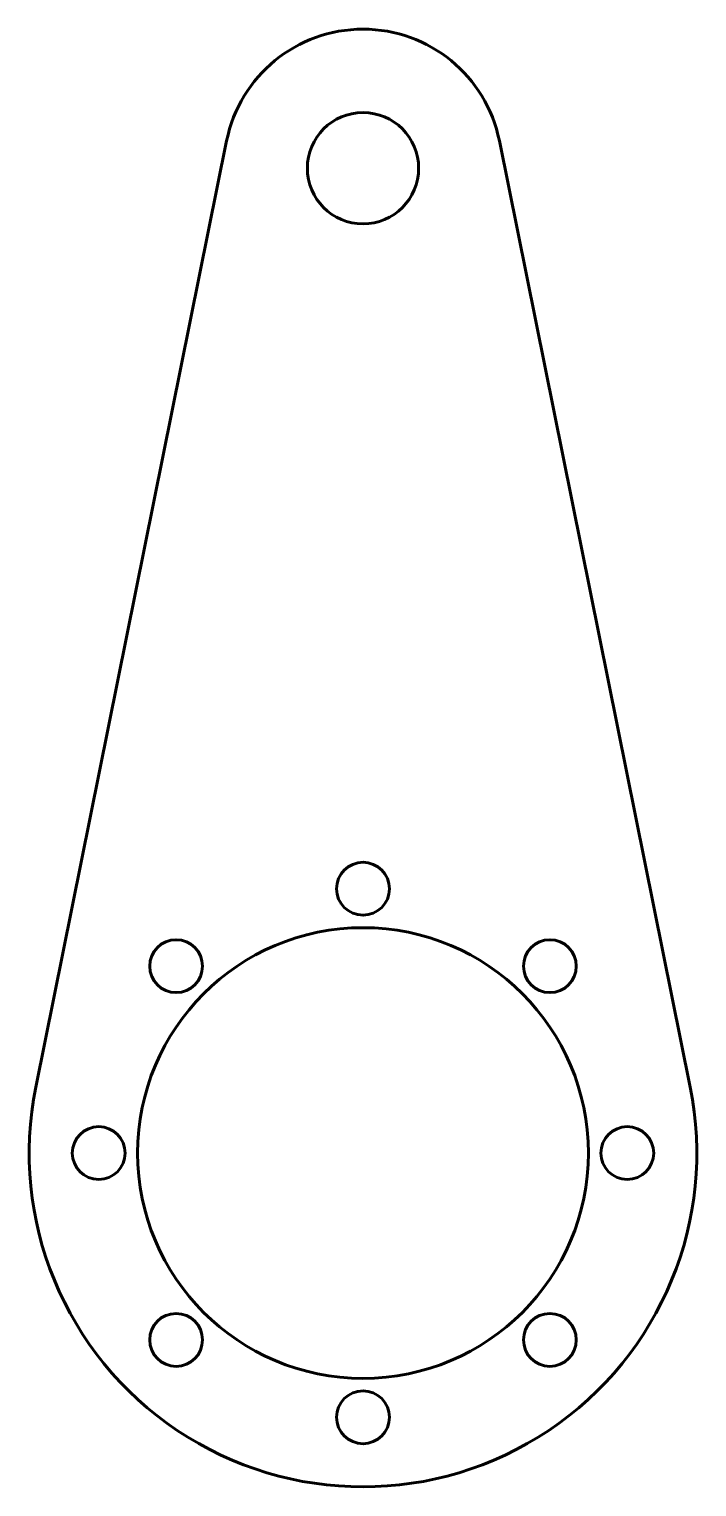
# Model space of a CAD drawing. Header units: millimetres. Extents: x -60 to 60, y -60 to 202.
import ezdxf

# ---------------------------------------------------------------- set-up
doc = ezdxf.new("R2010")
doc.units = ezdxf.units.MM
doc.linetypes.add('K5LT_BASIC', pattern=[0])

msp = doc.modelspace()

# ---------------------------------------------------------------- linework, layer by layer
at = {"color": 150, "linetype": 'K5LT_BASIC', "lineweight": 60, "true_color": 0x0080ff}
for p, q in [((-24.51, 181.94), (-58.82, 11.86)), ((58.82, 11.86), (24.51, 181.94))]:
    msp.add_line(p, q, dxfattribs=at)
for centre, radius in [((0, 177), 10), ((0, 47.5), 4.75), ((0, 0), 40.5), ((-33.59, 33.59), 4.75), ((33.59, 33.59), 4.75), ((-47.5, 0), 4.75), ((47.5, 0), 4.75), ((-33.59, -33.59), 4.75), ((33.59, -33.59), 4.75), ((0, -47.5), 4.75)]:
    msp.add_circle(centre, radius, dxfattribs=at)
for centre, radius, start, end in [((0, 177), 25, 11.4048, 168.5952), ((0, 0), 60, 168.5952, 11.4048)]:
    msp.add_arc(centre, radius, start, end, dxfattribs=at)

doc.saveas('drawing.dxf')
